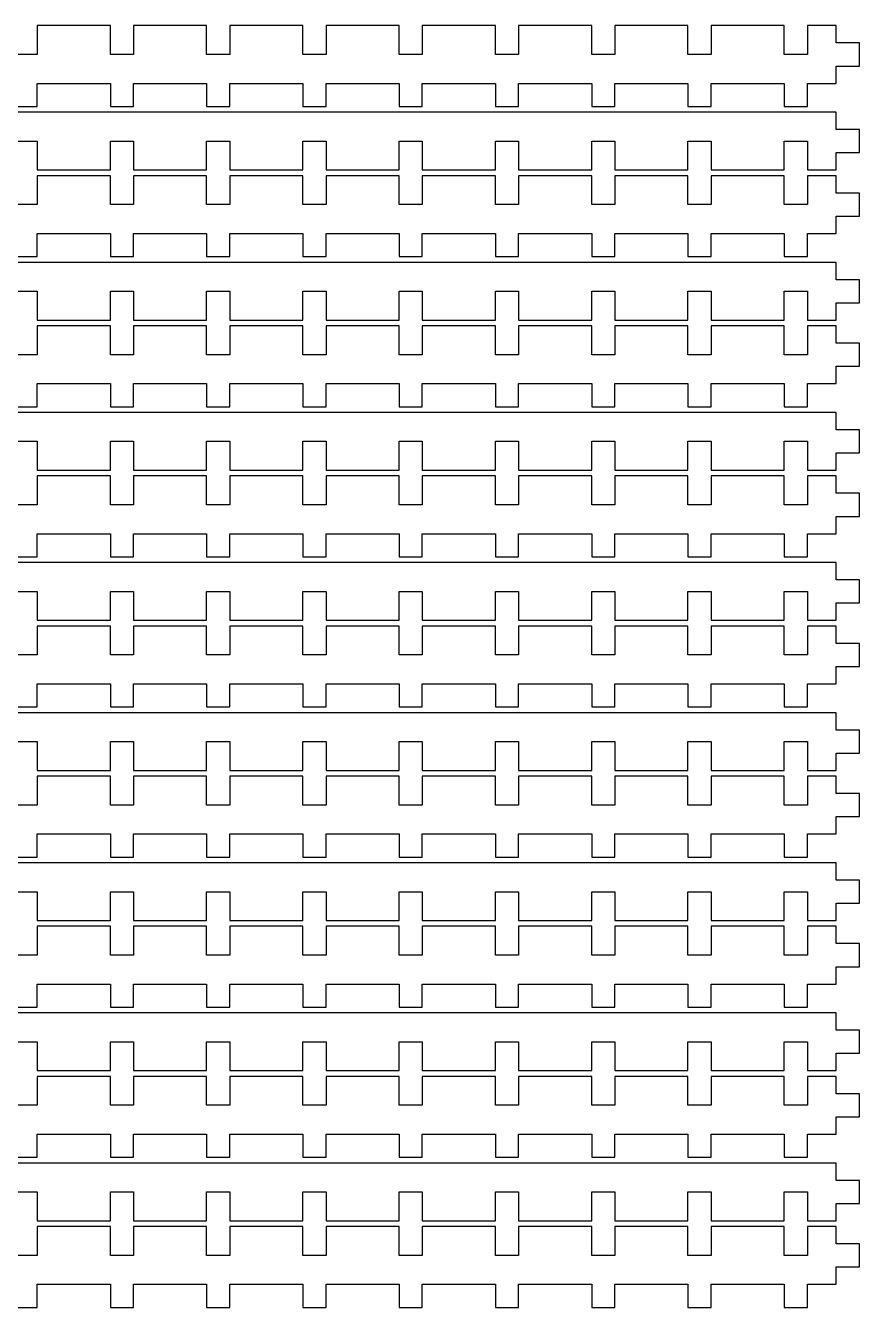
# Model space of a CAD drawing. Header units: metres. Extents: x -290 to 289, y -442 to 574.
# Drawn here: x -145.3 to -1, y -442 to -220 of the extents above; entities that cross this region are included whole.
import ezdxf

# ---------------------------------------------------------------- set-up
doc = ezdxf.new("R2010")
doc.units = ezdxf.units.M

msp = doc.modelspace()

# ---------------------------------------------------------------- linework, layer by layer
for p, q in [((-130.667, -220), (-143.333, -220)), ((-143.333, -220), (-143.333, -225)), ((-130.667, -225), (-130.667, -220)), ((-114, -220), (-126.667, -220)), ((-126.667, -220), (-126.667, -225)), ((-114, -225), (-114, -220)), ((-97.3333, -220), (-110, -220)), ((-110, -220), (-110, -225)), ((-97.3333, -225), (-97.3333, -220)), ((-80.6667, -220), (-93.3333, -220)), ((-93.3333, -220), (-93.3333, -225)), ((-80.6667, -225), (-80.6667, -220)), ((-64, -220), (-76.6667, -220)), ((-76.6667, -220), (-76.6667, -225)), ((-64, -225), (-64, -220)), ((-47.3333, -220), (-60, -220)), ((-60, -220), (-60, -225)), ((-47.3333, -225), (-47.3333, -220)), ((-30.6667, -220), (-43.3333, -220)), ((-43.3333, -220), (-43.3333, -225)), ((-30.6667, -225), (-30.6667, -220)), ((-14, -220), (-26.6667, -220)), ((-26.6667, -220), (-26.6667, -225)), ((-14, -225), (-14, -220)), ((-5, -220), (-10, -220)), ((-10, -220), (-10, -225)), ((-5, -223), (-5, -220)), ((-1, -223), (-5, -223)), ((-1, -227), (-1, -223)), ((-143.333, -225), (-147.333, -225)), ((-126.667, -225), (-130.667, -225)), ((-110, -225), (-114, -225)), ((-93.3333, -225), (-97.3333, -225)), ((-76.6667, -225), (-80.6667, -225)), ((-60, -225), (-64, -225)), ((-43.3333, -225), (-47.3333, -225)), ((-26.6667, -225), (-30.6667, -225)), ((-10, -225), (-14, -225)), ((-5, -230), (-5, -227)), ((-5, -227), (-1, -227)), ((-143.333, -234), (-143.333, -230)), ((-143.333, -230), (-130.667, -230)), ((-130.667, -230), (-130.667, -234)), ((-126.667, -234), (-126.667, -230)), ((-126.667, -230), (-114, -230)), ((-114, -230), (-114, -234)), ((-110, -234), (-110, -230)), ((-110, -230), (-97.3333, -230)), ((-97.3333, -230), (-97.3333, -234)), ((-93.3333, -234), (-93.3333, -230)), ((-93.3333, -230), (-80.6667, -230)), ((-80.6667, -230), (-80.6667, -234)), ((-76.6667, -234), (-76.6667, -230)), ((-76.6667, -230), (-64, -230)), ((-64, -230), (-64, -234)), ((-60, -234), (-60, -230)), ((-60, -230), (-47.3333, -230)), ((-47.3333, -230), (-47.3333, -234)), ((-43.3333, -234), (-43.3333, -230)), ((-43.3333, -230), (-30.6667, -230)), ((-30.6667, -230), (-30.6667, -234)), ((-26.6667, -234), (-26.6667, -230)), ((-26.6667, -230), (-14, -230)), ((-14, -230), (-14, -234)), ((-10, -234), (-10, -230)), ((-10, -230), (-5, -230)), ((-5, -235), (-285.667, -235)), ((-147.333, -234), (-143.333, -234)), ((-130.667, -234), (-126.667, -234)), ((-114, -234), (-110, -234)), ((-97.3333, -234), (-93.3333, -234)), ((-80.6667, -234), (-76.6667, -234)), ((-64, -234), (-60, -234)), ((-47.3333, -234), (-43.3333, -234)), ((-30.6667, -234), (-26.6667, -234)), ((-14, -234), (-10, -234)), ((-5, -238), (-5, -235)), ((-1, -238), (-5, -238)), ((-1, -242), (-1, -238)), ((-147.333, -240), (-143.333, -240)), ((-143.333, -240), (-143.333, -245)), ((-130.667, -245), (-130.667, -240)), ((-130.667, -240), (-126.667, -240)), ((-126.667, -240), (-126.667, -245)), ((-114, -245), (-114, -240)), ((-114, -240), (-110, -240)), ((-110, -240), (-110, -245)), ((-97.3333, -245), (-97.3333, -240)), ((-97.3333, -240), (-93.3333, -240)), ((-93.3333, -240), (-93.3333, -245)), ((-80.6667, -245), (-80.6667, -240)), ((-80.6667, -240), (-76.6667, -240)), ((-76.6667, -240), (-76.6667, -245)), ((-64, -245), (-64, -240)), ((-64, -240), (-60, -240)), ((-60, -240), (-60, -245)), ((-47.3333, -245), (-47.3333, -240)), ((-47.3333, -240), (-43.3333, -240)), ((-43.3333, -240), (-43.3333, -245)), ((-30.6667, -245), (-30.6667, -240)), ((-30.6667, -240), (-26.6667, -240)), ((-26.6667, -240), (-26.6667, -245)), ((-14, -245), (-14, -240)), ((-14, -240), (-10, -240)), ((-10, -240), (-10, -245)), ((-5, -245), (-5, -242)), ((-5, -242), (-1, -242)), ((-143.333, -245), (-130.667, -245)), ((-130.667, -246), (-143.333, -246)), ((-143.333, -246), (-143.333, -251)), ((-130.667, -251), (-130.667, -246)), ((-126.667, -245), (-114, -245)), ((-114, -246), (-126.667, -246)), ((-126.667, -246), (-126.667, -251)), ((-114, -251), (-114, -246)), ((-110, -245), (-97.3333, -245)), ((-97.3333, -246), (-110, -246)), ((-110, -246), (-110, -251)), ((-97.3333, -251), (-97.3333, -246)), ((-93.3333, -245), (-80.6667, -245)), ((-80.6667, -246), (-93.3333, -246)), ((-93.3333, -246), (-93.3333, -251)), ((-80.6667, -251), (-80.6667, -246)), ((-76.6667, -245), (-64, -245)), ((-64, -246), (-76.6667, -246)), ((-76.6667, -246), (-76.6667, -251)), ((-64, -251), (-64, -246)), ((-60, -245), (-47.3333, -245)), ((-47.3333, -246), (-60, -246)), ((-60, -246), (-60, -251)), ((-47.3333, -251), (-47.3333, -246)), ((-43.3333, -245), (-30.6667, -245)), ((-30.6667, -246), (-43.3333, -246)), ((-43.3333, -246), (-43.3333, -251)), ((-30.6667, -251), (-30.6667, -246)), ((-26.6667, -245), (-14, -245)), ((-14, -246), (-26.6667, -246)), ((-26.6667, -246), (-26.6667, -251)), ((-14, -251), (-14, -246)), ((-10, -245), (-5, -245)), ((-5, -246), (-10, -246)), ((-10, -246), (-10, -251)), ((-5, -249), (-5, -246)), ((-1, -249), (-5, -249)), ((-1, -253), (-1, -249)), ((-143.333, -251), (-147.333, -251)), ((-126.667, -251), (-130.667, -251)), ((-110, -251), (-114, -251)), ((-93.3333, -251), (-97.3333, -251)), ((-76.6667, -251), (-80.6667, -251)), ((-60, -251), (-64, -251)), ((-43.3333, -251), (-47.3333, -251)), ((-26.6667, -251), (-30.6667, -251)), ((-10, -251), (-14, -251)), ((-5, -256), (-5, -253)), ((-5, -253), (-1, -253)), ((-143.333, -260), (-143.333, -256)), ((-143.333, -256), (-130.667, -256)), ((-130.667, -256), (-130.667, -260)), ((-126.667, -260), (-126.667, -256)), ((-126.667, -256), (-114, -256)), ((-114, -256), (-114, -260)), ((-110, -260), (-110, -256)), ((-110, -256), (-97.3333, -256)), ((-97.3333, -256), (-97.3333, -260)), ((-93.3333, -260), (-93.3333, -256)), ((-93.3333, -256), (-80.6667, -256)), ((-80.6667, -256), (-80.6667, -260)), ((-76.6667, -260), (-76.6667, -256)), ((-76.6667, -256), (-64, -256)), ((-64, -256), (-64, -260)), ((-60, -260), (-60, -256)), ((-60, -256), (-47.3333, -256)), ((-47.3333, -256), (-47.3333, -260)), ((-43.3333, -260), (-43.3333, -256)), ((-43.3333, -256), (-30.6667, -256)), ((-30.6667, -256), (-30.6667, -260)), ((-26.6667, -260), (-26.6667, -256)), ((-26.6667, -256), (-14, -256)), ((-14, -256), (-14, -260)), ((-10, -260), (-10, -256)), ((-10, -256), (-5, -256)), ((-5, -261), (-285.667, -261)), ((-147.333, -260), (-143.333, -260)), ((-130.667, -260), (-126.667, -260)), ((-114, -260), (-110, -260)), ((-97.3333, -260), (-93.3333, -260)), ((-80.6667, -260), (-76.6667, -260)), ((-64, -260), (-60, -260)), ((-47.3333, -260), (-43.3333, -260)), ((-30.6667, -260), (-26.6667, -260)), ((-14, -260), (-10, -260)), ((-5, -264), (-5, -261)), ((-1, -264), (-5, -264)), ((-1, -268), (-1, -264)), ((-147.333, -266), (-143.333, -266)), ((-143.333, -266), (-143.333, -271)), ((-130.667, -271), (-130.667, -266)), ((-130.667, -266), (-126.667, -266)), ((-126.667, -266), (-126.667, -271)), ((-114, -271), (-114, -266)), ((-114, -266), (-110, -266)), ((-110, -266), (-110, -271)), ((-97.3333, -271), (-97.3333, -266)), ((-97.3333, -266), (-93.3333, -266)), ((-93.3333, -266), (-93.3333, -271)), ((-80.6667, -271), (-80.6667, -266)), ((-80.6667, -266), (-76.6667, -266)), ((-76.6667, -266), (-76.6667, -271)), ((-64, -271), (-64, -266)), ((-64, -266), (-60, -266)), ((-60, -266), (-60, -271)), ((-47.3333, -271), (-47.3333, -266)), ((-47.3333, -266), (-43.3333, -266)), ((-43.3333, -266), (-43.3333, -271)), ((-30.6667, -271), (-30.6667, -266)), ((-30.6667, -266), (-26.6667, -266)), ((-26.6667, -266), (-26.6667, -271)), ((-14, -271), (-14, -266)), ((-14, -266), (-10, -266)), ((-10, -266), (-10, -271)), ((-5, -271), (-5, -268)), ((-5, -268), (-1, -268)), ((-143.333, -271), (-130.667, -271)), ((-130.667, -272), (-143.333, -272)), ((-143.333, -272), (-143.333, -277)), ((-130.667, -277), (-130.667, -272)), ((-126.667, -271), (-114, -271)), ((-114, -272), (-126.667, -272)), ((-126.667, -272), (-126.667, -277)), ((-114, -277), (-114, -272)), ((-110, -271), (-97.3333, -271)), ((-97.3333, -272), (-110, -272)), ((-110, -272), (-110, -277)), ((-97.3333, -277), (-97.3333, -272)), ((-93.3333, -271), (-80.6667, -271)), ((-80.6667, -272), (-93.3333, -272)), ((-93.3333, -272), (-93.3333, -277)), ((-80.6667, -277), (-80.6667, -272)), ((-76.6667, -271), (-64, -271)), ((-64, -272), (-76.6667, -272)), ((-76.6667, -272), (-76.6667, -277)), ((-64, -277), (-64, -272)), ((-60, -271), (-47.3333, -271)), ((-47.3333, -272), (-60, -272)), ((-60, -272), (-60, -277)), ((-47.3333, -277), (-47.3333, -272)), ((-43.3333, -271), (-30.6667, -271)), ((-30.6667, -272), (-43.3333, -272)), ((-43.3333, -272), (-43.3333, -277)), ((-30.6667, -277), (-30.6667, -272)), ((-26.6667, -271), (-14, -271)), ((-14, -272), (-26.6667, -272)), ((-26.6667, -272), (-26.6667, -277)), ((-14, -277), (-14, -272)), ((-10, -271), (-5, -271)), ((-5, -272), (-10, -272)), ((-10, -272), (-10, -277)), ((-5, -275), (-5, -272)), ((-1, -275), (-5, -275)), ((-1, -279), (-1, -275)), ((-143.333, -277), (-147.333, -277)), ((-126.667, -277), (-130.667, -277)), ((-110, -277), (-114, -277)), ((-93.3333, -277), (-97.3333, -277)), ((-76.6667, -277), (-80.6667, -277)), ((-60, -277), (-64, -277)), ((-43.3333, -277), (-47.3333, -277)), ((-26.6667, -277), (-30.6667, -277)), ((-10, -277), (-14, -277)), ((-5, -282), (-5, -279)), ((-5, -279), (-1, -279)), ((-143.333, -286), (-143.333, -282)), ((-143.333, -282), (-130.667, -282)), ((-130.667, -282), (-130.667, -286)), ((-126.667, -286), (-126.667, -282)), ((-126.667, -282), (-114, -282)), ((-114, -282), (-114, -286)), ((-110, -286), (-110, -282)), ((-110, -282), (-97.3333, -282)), ((-97.3333, -282), (-97.3333, -286)), ((-93.3333, -286), (-93.3333, -282)), ((-93.3333, -282), (-80.6667, -282)), ((-80.6667, -282), (-80.6667, -286)), ((-76.6667, -286), (-76.6667, -282)), ((-76.6667, -282), (-64, -282)), ((-64, -282), (-64, -286)), ((-60, -286), (-60, -282)), ((-60, -282), (-47.3333, -282)), ((-47.3333, -282), (-47.3333, -286)), ((-43.3333, -286), (-43.3333, -282)), ((-43.3333, -282), (-30.6667, -282)), ((-30.6667, -282), (-30.6667, -286)), ((-26.6667, -286), (-26.6667, -282)), ((-26.6667, -282), (-14, -282)), ((-14, -282), (-14, -286)), ((-10, -286), (-10, -282)), ((-10, -282), (-5, -282)), ((-147.333, -286), (-143.333, -286)), ((-130.667, -286), (-126.667, -286)), ((-114, -286), (-110, -286)), ((-97.3333, -286), (-93.3333, -286)), ((-80.6667, -286), (-76.6667, -286)), ((-64, -286), (-60, -286)), ((-47.3333, -286), (-43.3333, -286)), ((-30.6667, -286), (-26.6667, -286)), ((-14, -286), (-10, -286)), ((-5, -287), (-285.667, -287)), ((-5, -290), (-5, -287)), ((-1, -290), (-5, -290)), ((-1, -294), (-1, -290)), ((-147.333, -292), (-143.333, -292)), ((-143.333, -292), (-143.333, -297)), ((-130.667, -297), (-130.667, -292)), ((-130.667, -292), (-126.667, -292)), ((-126.667, -292), (-126.667, -297)), ((-114, -297), (-114, -292)), ((-114, -292), (-110, -292)), ((-110, -292), (-110, -297)), ((-97.3333, -297), (-97.3333, -292)), ((-97.3333, -292), (-93.3333, -292)), ((-93.3333, -292), (-93.3333, -297)), ((-80.6667, -297), (-80.6667, -292)), ((-80.6667, -292), (-76.6667, -292)), ((-76.6667, -292), (-76.6667, -297)), ((-64, -297), (-64, -292)), ((-64, -292), (-60, -292)), ((-60, -292), (-60, -297)), ((-47.3333, -297), (-47.3333, -292)), ((-47.3333, -292), (-43.3333, -292)), ((-43.3333, -292), (-43.3333, -297)), ((-30.6667, -297), (-30.6667, -292)), ((-30.6667, -292), (-26.6667, -292)), ((-26.6667, -292), (-26.6667, -297)), ((-14, -297), (-14, -292)), ((-14, -292), (-10, -292)), ((-10, -292), (-10, -297)), ((-5, -297), (-5, -294)), ((-5, -294), (-1, -294)), ((-143.333, -297), (-130.667, -297)), ((-126.667, -297), (-114, -297)), ((-110, -297), (-97.3333, -297)), ((-93.3333, -297), (-80.6667, -297)), ((-76.6667, -297), (-64, -297)), ((-60, -297), (-47.3333, -297)), ((-43.3333, -297), (-30.6667, -297)), ((-26.6667, -297), (-14, -297)), ((-10, -297), (-5, -297)), ((-130.667, -298), (-143.333, -298)), ((-143.333, -298), (-143.333, -303)), ((-130.667, -303), (-130.667, -298)), ((-114, -298), (-126.667, -298)), ((-126.667, -298), (-126.667, -303)), ((-114, -303), (-114, -298)), ((-97.3333, -298), (-110, -298)), ((-110, -298), (-110, -303)), ((-97.3333, -303), (-97.3333, -298)), ((-80.6667, -298), (-93.3333, -298)), ((-93.3333, -298), (-93.3333, -303)), ((-80.6667, -303), (-80.6667, -298)), ((-64, -298), (-76.6667, -298)), ((-76.6667, -298), (-76.6667, -303)), ((-64, -303), (-64, -298)), ((-47.3333, -298), (-60, -298)), ((-60, -298), (-60, -303)), ((-47.3333, -303), (-47.3333, -298)), ((-30.6667, -298), (-43.3333, -298)), ((-43.3333, -298), (-43.3333, -303)), ((-30.6667, -303), (-30.6667, -298)), ((-14, -298), (-26.6667, -298)), ((-26.6667, -298), (-26.6667, -303)), ((-14, -303), (-14, -298)), ((-5, -298), (-10, -298)), ((-10, -298), (-10, -303)), ((-5, -301), (-5, -298)), ((-1, -301), (-5, -301)), ((-1, -305), (-1, -301)), ((-143.333, -303), (-147.333, -303)), ((-126.667, -303), (-130.667, -303)), ((-110, -303), (-114, -303)), ((-93.3333, -303), (-97.3333, -303)), ((-76.6667, -303), (-80.6667, -303)), ((-60, -303), (-64, -303)), ((-43.3333, -303), (-47.3333, -303)), ((-26.6667, -303), (-30.6667, -303)), ((-10, -303), (-14, -303)), ((-5, -308), (-5, -305)), ((-5, -305), (-1, -305)), ((-143.333, -312), (-143.333, -308)), ((-143.333, -308), (-130.667, -308)), ((-130.667, -308), (-130.667, -312)), ((-126.667, -312), (-126.667, -308)), ((-126.667, -308), (-114, -308)), ((-114, -308), (-114, -312)), ((-110, -312), (-110, -308)), ((-110, -308), (-97.3333, -308)), ((-97.3333, -308), (-97.3333, -312)), ((-93.3333, -312), (-93.3333, -308)), ((-93.3333, -308), (-80.6667, -308)), ((-80.6667, -308), (-80.6667, -312)), ((-76.6667, -312), (-76.6667, -308)), ((-76.6667, -308), (-64, -308)), ((-64, -308), (-64, -312)), ((-60, -312), (-60, -308)), ((-60, -308), (-47.3333, -308)), ((-47.3333, -308), (-47.3333, -312)), ((-43.3333, -312), (-43.3333, -308)), ((-43.3333, -308), (-30.6667, -308)), ((-30.6667, -308), (-30.6667, -312)), ((-26.6667, -312), (-26.6667, -308)), ((-26.6667, -308), (-14, -308)), ((-14, -308), (-14, -312)), ((-10, -312), (-10, -308)), ((-10, -308), (-5, -308)), ((-5, -313), (-285.667, -313)), ((-147.333, -312), (-143.333, -312)), ((-130.667, -312), (-126.667, -312)), ((-114, -312), (-110, -312)), ((-97.3333, -312), (-93.3333, -312)), ((-80.6667, -312), (-76.6667, -312)), ((-64, -312), (-60, -312)), ((-47.3333, -312), (-43.3333, -312)), ((-30.6667, -312), (-26.6667, -312)), ((-14, -312), (-10, -312)), ((-5, -316), (-5, -313)), ((-1, -316), (-5, -316)), ((-1, -320), (-1, -316)), ((-147.333, -318), (-143.333, -318)), ((-143.333, -318), (-143.333, -323)), ((-130.667, -323), (-130.667, -318)), ((-130.667, -318), (-126.667, -318)), ((-126.667, -318), (-126.667, -323)), ((-114, -323), (-114, -318)), ((-114, -318), (-110, -318)), ((-110, -318), (-110, -323)), ((-97.3333, -323), (-97.3333, -318)), ((-97.3333, -318), (-93.3333, -318)), ((-93.3333, -318), (-93.3333, -323)), ((-80.6667, -323), (-80.6667, -318)), ((-80.6667, -318), (-76.6667, -318)), ((-76.6667, -318), (-76.6667, -323)), ((-64, -323), (-64, -318)), ((-64, -318), (-60, -318)), ((-60, -318), (-60, -323)), ((-47.3333, -323), (-47.3333, -318)), ((-47.3333, -318), (-43.3333, -318)), ((-43.3333, -318), (-43.3333, -323)), ((-30.6667, -323), (-30.6667, -318)), ((-30.6667, -318), (-26.6667, -318)), ((-26.6667, -318), (-26.6667, -323)), ((-14, -323), (-14, -318)), ((-14, -318), (-10, -318)), ((-10, -318), (-10, -323)), ((-5, -323), (-5, -320)), ((-5, -320), (-1, -320)), ((-143.333, -323), (-130.667, -323)), ((-130.667, -324), (-143.333, -324)), ((-143.333, -324), (-143.333, -329)), ((-130.667, -329), (-130.667, -324)), ((-126.667, -323), (-114, -323)), ((-114, -324), (-126.667, -324)), ((-126.667, -324), (-126.667, -329)), ((-114, -329), (-114, -324)), ((-110, -323), (-97.3333, -323)), ((-97.3333, -324), (-110, -324)), ((-110, -324), (-110, -329)), ((-97.3333, -329), (-97.3333, -324)), ((-93.3333, -323), (-80.6667, -323)), ((-80.6667, -324), (-93.3333, -324)), ((-93.3333, -324), (-93.3333, -329)), ((-80.6667, -329), (-80.6667, -324)), ((-76.6667, -323), (-64, -323)), ((-64, -324), (-76.6667, -324)), ((-76.6667, -324), (-76.6667, -329)), ((-64, -329), (-64, -324)), ((-60, -323), (-47.3333, -323)), ((-47.3333, -324), (-60, -324)), ((-60, -324), (-60, -329)), ((-47.3333, -329), (-47.3333, -324)), ((-43.3333, -323), (-30.6667, -323)), ((-30.6667, -324), (-43.3333, -324)), ((-43.3333, -324), (-43.3333, -329)), ((-30.6667, -329), (-30.6667, -324)), ((-26.6667, -323), (-14, -323)), ((-14, -324), (-26.6667, -324)), ((-26.6667, -324), (-26.6667, -329)), ((-14, -329), (-14, -324)), ((-10, -323), (-5, -323)), ((-5, -324), (-10, -324)), ((-10, -324), (-10, -329)), ((-5, -327), (-5, -324)), ((-1, -327), (-5, -327)), ((-1, -331), (-1, -327)), ((-143.333, -329), (-147.333, -329)), ((-126.667, -329), (-130.667, -329)), ((-110, -329), (-114, -329)), ((-93.3333, -329), (-97.3333, -329)), ((-76.6667, -329), (-80.6667, -329)), ((-60, -329), (-64, -329)), ((-43.3333, -329), (-47.3333, -329)), ((-26.6667, -329), (-30.6667, -329)), ((-10, -329), (-14, -329)), ((-5, -334), (-5, -331)), ((-5, -331), (-1, -331)), ((-143.333, -338), (-143.333, -334)), ((-143.333, -334), (-130.667, -334)), ((-130.667, -334), (-130.667, -338)), ((-126.667, -338), (-126.667, -334)), ((-126.667, -334), (-114, -334)), ((-114, -334), (-114, -338)), ((-110, -338), (-110, -334)), ((-110, -334), (-97.3333, -334)), ((-97.3333, -334), (-97.3333, -338)), ((-93.3333, -338), (-93.3333, -334)), ((-93.3333, -334), (-80.6667, -334)), ((-80.6667, -334), (-80.6667, -338)), ((-76.6667, -338), (-76.6667, -334)), ((-76.6667, -334), (-64, -334)), ((-64, -334), (-64, -338)), ((-60, -338), (-60, -334)), ((-60, -334), (-47.3333, -334)), ((-47.3333, -334), (-47.3333, -338)), ((-43.3333, -338), (-43.3333, -334)), ((-43.3333, -334), (-30.6667, -334)), ((-30.6667, -334), (-30.6667, -338)), ((-26.6667, -338), (-26.6667, -334)), ((-26.6667, -334), (-14, -334)), ((-14, -334), (-14, -338)), ((-10, -338), (-10, -334)), ((-10, -334), (-5, -334)), ((-5, -339), (-285.667, -339)), ((-147.333, -338), (-143.333, -338)), ((-130.667, -338), (-126.667, -338)), ((-114, -338), (-110, -338)), ((-97.3333, -338), (-93.3333, -338)), ((-80.6667, -338), (-76.6667, -338)), ((-64, -338), (-60, -338)), ((-47.3333, -338), (-43.3333, -338)), ((-30.6667, -338), (-26.6667, -338)), ((-14, -338), (-10, -338)), ((-5, -342), (-5, -339)), ((-147.333, -344), (-143.333, -344)), ((-143.333, -344), (-143.333, -349)), ((-130.667, -349), (-130.667, -344)), ((-130.667, -344), (-126.667, -344)), ((-126.667, -344), (-126.667, -349)), ((-114, -349), (-114, -344)), ((-114, -344), (-110, -344)), ((-110, -344), (-110, -349)), ((-97.3333, -349), (-97.3333, -344)), ((-97.3333, -344), (-93.3333, -344)), ((-93.3333, -344), (-93.3333, -349)), ((-80.6667, -349), (-80.6667, -344)), ((-80.6667, -344), (-76.6667, -344)), ((-76.6667, -344), (-76.6667, -349)), ((-64, -349), (-64, -344)), ((-64, -344), (-60, -344)), ((-60, -344), (-60, -349)), ((-47.3333, -349), (-47.3333, -344)), ((-47.3333, -344), (-43.3333, -344)), ((-43.3333, -344), (-43.3333, -349)), ((-30.6667, -349), (-30.6667, -344)), ((-30.6667, -344), (-26.6667, -344)), ((-26.6667, -344), (-26.6667, -349)), ((-14, -349), (-14, -344)), ((-14, -344), (-10, -344)), ((-10, -344), (-10, -349)), ((-1, -342), (-5, -342)), ((-1, -346), (-1, -342)), ((-5, -349), (-5, -346)), ((-5, -346), (-1, -346)), ((-143.333, -349), (-130.667, -349)), ((-130.667, -350), (-143.333, -350)), ((-143.333, -350), (-143.333, -355)), ((-130.667, -355), (-130.667, -350)), ((-126.667, -349), (-114, -349)), ((-114, -350), (-126.667, -350)), ((-126.667, -350), (-126.667, -355)), ((-114, -355), (-114, -350)), ((-110, -349), (-97.3333, -349)), ((-97.3333, -350), (-110, -350)), ((-110, -350), (-110, -355)), ((-97.3333, -355), (-97.3333, -350)), ((-93.3333, -349), (-80.6667, -349)), ((-80.6667, -350), (-93.3333, -350)), ((-93.3333, -350), (-93.3333, -355)), ((-80.6667, -355), (-80.6667, -350)), ((-76.6667, -349), (-64, -349)), ((-64, -350), (-76.6667, -350)), ((-76.6667, -350), (-76.6667, -355)), ((-64, -355), (-64, -350)), ((-60, -349), (-47.3333, -349)), ((-47.3333, -350), (-60, -350)), ((-60, -350), (-60, -355)), ((-47.3333, -355), (-47.3333, -350)), ((-43.3333, -349), (-30.6667, -349)), ((-30.6667, -350), (-43.3333, -350)), ((-43.3333, -350), (-43.3333, -355)), ((-30.6667, -355), (-30.6667, -350)), ((-26.6667, -349), (-14, -349)), ((-14, -350), (-26.6667, -350)), ((-26.6667, -350), (-26.6667, -355)), ((-14, -355), (-14, -350)), ((-10, -349), (-5, -349)), ((-5, -350), (-10, -350)), ((-10, -350), (-10, -355)), ((-5, -353), (-5, -350)), ((-143.333, -355), (-147.333, -355)), ((-126.667, -355), (-130.667, -355)), ((-110, -355), (-114, -355)), ((-93.3333, -355), (-97.3333, -355)), ((-76.6667, -355), (-80.6667, -355)), ((-60, -355), (-64, -355)), ((-43.3333, -355), (-47.3333, -355)), ((-26.6667, -355), (-30.6667, -355)), ((-10, -355), (-14, -355)), ((-1, -353), (-5, -353)), ((-1, -357), (-1, -353)), ((-5, -360), (-5, -357)), ((-5, -357), (-1, -357)), ((-143.333, -364), (-143.333, -360)), ((-143.333, -360), (-130.667, -360)), ((-130.667, -360), (-130.667, -364)), ((-126.667, -364), (-126.667, -360)), ((-126.667, -360), (-114, -360)), ((-114, -360), (-114, -364)), ((-110, -364), (-110, -360)), ((-110, -360), (-97.3333, -360)), ((-97.3333, -360), (-97.3333, -364)), ((-93.3333, -364), (-93.3333, -360)), ((-93.3333, -360), (-80.6667, -360)), ((-80.6667, -360), (-80.6667, -364)), ((-76.6667, -364), (-76.6667, -360)), ((-76.6667, -360), (-64, -360)), ((-64, -360), (-64, -364)), ((-60, -364), (-60, -360)), ((-60, -360), (-47.3333, -360)), ((-47.3333, -360), (-47.3333, -364)), ((-43.3333, -364), (-43.3333, -360)), ((-43.3333, -360), (-30.6667, -360)), ((-30.6667, -360), (-30.6667, -364)), ((-26.6667, -364), (-26.6667, -360)), ((-26.6667, -360), (-14, -360)), ((-14, -360), (-14, -364)), ((-10, -364), (-10, -360)), ((-10, -360), (-5, -360)), ((-147.333, -364), (-143.333, -364)), ((-130.667, -364), (-126.667, -364)), ((-114, -364), (-110, -364)), ((-97.3333, -364), (-93.3333, -364)), ((-80.6667, -364), (-76.6667, -364)), ((-64, -364), (-60, -364)), ((-47.3333, -364), (-43.3333, -364)), ((-30.6667, -364), (-26.6667, -364)), ((-14, -364), (-10, -364)), ((-5, -365), (-285.667, -365)), ((-5, -368), (-5, -365)), ((-1, -368), (-5, -368)), ((-1, -372), (-1, -368)), ((-147.333, -370), (-143.333, -370)), ((-143.333, -370), (-143.333, -375)), ((-130.667, -375), (-130.667, -370)), ((-130.667, -370), (-126.667, -370)), ((-126.667, -370), (-126.667, -375)), ((-114, -375), (-114, -370)), ((-114, -370), (-110, -370)), ((-110, -370), (-110, -375)), ((-97.3333, -375), (-97.3333, -370)), ((-97.3333, -370), (-93.3333, -370)), ((-93.3333, -370), (-93.3333, -375)), ((-80.6667, -375), (-80.6667, -370)), ((-80.6667, -370), (-76.6667, -370)), ((-76.6667, -370), (-76.6667, -375)), ((-64, -375), (-64, -370)), ((-64, -370), (-60, -370)), ((-60, -370), (-60, -375)), ((-47.3333, -375), (-47.3333, -370)), ((-47.3333, -370), (-43.3333, -370)), ((-43.3333, -370), (-43.3333, -375)), ((-30.6667, -375), (-30.6667, -370)), ((-30.6667, -370), (-26.6667, -370)), ((-26.6667, -370), (-26.6667, -375)), ((-14, -375), (-14, -370)), ((-14, -370), (-10, -370)), ((-10, -370), (-10, -375)), ((-5, -375), (-5, -372)), ((-5, -372), (-1, -372)), ((-143.333, -375), (-130.667, -375)), ((-126.667, -375), (-114, -375)), ((-110, -375), (-97.3333, -375)), ((-93.3333, -375), (-80.6667, -375)), ((-76.6667, -375), (-64, -375)), ((-60, -375), (-47.3333, -375)), ((-43.3333, -375), (-30.6667, -375)), ((-26.6667, -375), (-14, -375)), ((-10, -375), (-5, -375)), ((-130.667, -376), (-143.333, -376)), ((-143.333, -376), (-143.333, -381)), ((-130.667, -381), (-130.667, -376)), ((-114, -376), (-126.667, -376)), ((-126.667, -376), (-126.667, -381)), ((-114, -381), (-114, -376)), ((-97.3333, -376), (-110, -376)), ((-110, -376), (-110, -381)), ((-97.3333, -381), (-97.3333, -376)), ((-80.6667, -376), (-93.3333, -376)), ((-93.3333, -376), (-93.3333, -381)), ((-80.6667, -381), (-80.6667, -376)), ((-64, -376), (-76.6667, -376)), ((-76.6667, -376), (-76.6667, -381)), ((-64, -381), (-64, -376)), ((-47.3333, -376), (-60, -376)), ((-60, -376), (-60, -381)), ((-47.3333, -381), (-47.3333, -376)), ((-30.6667, -376), (-43.3333, -376)), ((-43.3333, -376), (-43.3333, -381)), ((-30.6667, -381), (-30.6667, -376)), ((-14, -376), (-26.6667, -376)), ((-26.6667, -376), (-26.6667, -381)), ((-14, -381), (-14, -376)), ((-5, -376), (-10, -376)), ((-10, -376), (-10, -381)), ((-5, -379), (-5, -376)), ((-1, -379), (-5, -379)), ((-1, -383), (-1, -379)), ((-143.333, -381), (-147.333, -381)), ((-126.667, -381), (-130.667, -381)), ((-110, -381), (-114, -381)), ((-93.3333, -381), (-97.3333, -381)), ((-76.6667, -381), (-80.6667, -381)), ((-60, -381), (-64, -381)), ((-43.3333, -381), (-47.3333, -381)), ((-26.6667, -381), (-30.6667, -381)), ((-10, -381), (-14, -381)), ((-5, -386), (-5, -383)), ((-5, -383), (-1, -383)), ((-143.333, -390), (-143.333, -386)), ((-143.333, -386), (-130.667, -386)), ((-130.667, -386), (-130.667, -390)), ((-126.667, -390), (-126.667, -386)), ((-126.667, -386), (-114, -386)), ((-114, -386), (-114, -390)), ((-110, -390), (-110, -386)), ((-110, -386), (-97.3333, -386)), ((-97.3333, -386), (-97.3333, -390)), ((-93.3333, -390), (-93.3333, -386)), ((-93.3333, -386), (-80.6667, -386)), ((-80.6667, -386), (-80.6667, -390)), ((-76.6667, -390), (-76.6667, -386)), ((-76.6667, -386), (-64, -386)), ((-64, -386), (-64, -390)), ((-60, -390), (-60, -386)), ((-60, -386), (-47.3333, -386)), ((-47.3333, -386), (-47.3333, -390)), ((-43.3333, -390), (-43.3333, -386)), ((-43.3333, -386), (-30.6667, -386)), ((-30.6667, -386), (-30.6667, -390)), ((-26.6667, -390), (-26.6667, -386)), ((-26.6667, -386), (-14, -386)), ((-14, -386), (-14, -390)), ((-10, -390), (-10, -386)), ((-10, -386), (-5, -386)), ((-147.333, -390), (-143.333, -390)), ((-130.667, -390), (-126.667, -390)), ((-114, -390), (-110, -390)), ((-97.3333, -390), (-93.3333, -390)), ((-80.6667, -390), (-76.6667, -390)), ((-64, -390), (-60, -390)), ((-47.3333, -390), (-43.3333, -390)), ((-30.6667, -390), (-26.6667, -390)), ((-14, -390), (-10, -390)), ((-5, -391), (-285.667, -391)), ((-5, -394), (-5, -391)), ((-1, -394), (-5, -394)), ((-1, -398), (-1, -394)), ((-147.333, -396), (-143.333, -396)), ((-143.333, -396), (-143.333, -401)), ((-130.667, -401), (-130.667, -396)), ((-130.667, -396), (-126.667, -396)), ((-126.667, -396), (-126.667, -401)), ((-114, -401), (-114, -396)), ((-114, -396), (-110, -396)), ((-110, -396), (-110, -401)), ((-97.3333, -401), (-97.3333, -396)), ((-97.3333, -396), (-93.3333, -396)), ((-93.3333, -396), (-93.3333, -401)), ((-80.6667, -401), (-80.6667, -396)), ((-80.6667, -396), (-76.6667, -396)), ((-76.6667, -396), (-76.6667, -401)), ((-64, -401), (-64, -396)), ((-64, -396), (-60, -396)), ((-60, -396), (-60, -401)), ((-47.3333, -401), (-47.3333, -396)), ((-47.3333, -396), (-43.3333, -396)), ((-43.3333, -396), (-43.3333, -401)), ((-30.6667, -401), (-30.6667, -396)), ((-30.6667, -396), (-26.6667, -396)), ((-26.6667, -396), (-26.6667, -401)), ((-14, -401), (-14, -396)), ((-14, -396), (-10, -396)), ((-10, -396), (-10, -401)), ((-5, -401), (-5, -398)), ((-5, -398), (-1, -398)), ((-143.333, -401), (-130.667, -401)), ((-126.667, -401), (-114, -401)), ((-110, -401), (-97.3333, -401)), ((-93.3333, -401), (-80.6667, -401)), ((-76.6667, -401), (-64, -401)), ((-60, -401), (-47.3333, -401)), ((-43.3333, -401), (-30.6667, -401)), ((-26.6667, -401), (-14, -401)), ((-10, -401), (-5, -401)), ((-130.667, -402), (-143.333, -402)), ((-143.333, -402), (-143.333, -407)), ((-130.667, -407), (-130.667, -402)), ((-114, -402), (-126.667, -402)), ((-126.667, -402), (-126.667, -407)), ((-114, -407), (-114, -402)), ((-97.3333, -402), (-110, -402)), ((-110, -402), (-110, -407)), ((-97.3333, -407), (-97.3333, -402)), ((-80.6667, -402), (-93.3333, -402)), ((-93.3333, -402), (-93.3333, -407)), ((-80.6667, -407), (-80.6667, -402)), ((-64, -402), (-76.6667, -402)), ((-76.6667, -402), (-76.6667, -407)), ((-64, -407), (-64, -402)), ((-47.3333, -402), (-60, -402)), ((-60, -402), (-60, -407)), ((-47.3333, -407), (-47.3333, -402)), ((-30.6667, -402), (-43.3333, -402)), ((-43.3333, -402), (-43.3333, -407)), ((-30.6667, -407), (-30.6667, -402)), ((-14, -402), (-26.6667, -402)), ((-26.6667, -402), (-26.6667, -407)), ((-14, -407), (-14, -402)), ((-5, -402), (-10, -402)), ((-10, -402), (-10, -407)), ((-5, -405), (-5, -402)), ((-1, -405), (-5, -405)), ((-1, -409), (-1, -405)), ((-143.333, -407), (-147.333, -407)), ((-126.667, -407), (-130.667, -407)), ((-110, -407), (-114, -407)), ((-93.3333, -407), (-97.3333, -407)), ((-76.6667, -407), (-80.6667, -407)), ((-60, -407), (-64, -407)), ((-43.3333, -407), (-47.3333, -407)), ((-26.6667, -407), (-30.6667, -407)), ((-10, -407), (-14, -407)), ((-5, -412), (-5, -409)), ((-5, -409), (-1, -409)), ((-143.333, -416), (-143.333, -412)), ((-143.333, -412), (-130.667, -412)), ((-130.667, -412), (-130.667, -416)), ((-126.667, -416), (-126.667, -412)), ((-126.667, -412), (-114, -412)), ((-114, -412), (-114, -416)), ((-110, -416), (-110, -412)), ((-110, -412), (-97.3333, -412)), ((-97.3333, -412), (-97.3333, -416)), ((-93.3333, -416), (-93.3333, -412)), ((-93.3333, -412), (-80.6667, -412)), ((-80.6667, -412), (-80.6667, -416)), ((-76.6667, -416), (-76.6667, -412)), ((-76.6667, -412), (-64, -412)), ((-64, -412), (-64, -416)), ((-60, -416), (-60, -412)), ((-60, -412), (-47.3333, -412)), ((-47.3333, -412), (-47.3333, -416)), ((-43.3333, -416), (-43.3333, -412)), ((-43.3333, -412), (-30.6667, -412)), ((-30.6667, -412), (-30.6667, -416)), ((-26.6667, -416), (-26.6667, -412)), ((-26.6667, -412), (-14, -412)), ((-14, -412), (-14, -416)), ((-10, -416), (-10, -412)), ((-10, -412), (-5, -412)), ((-5, -417), (-285.667, -417)), ((-147.333, -416), (-143.333, -416)), ((-130.667, -416), (-126.667, -416)), ((-114, -416), (-110, -416)), ((-97.3333, -416), (-93.3333, -416)), ((-80.6667, -416), (-76.6667, -416)), ((-64, -416), (-60, -416)), ((-47.3333, -416), (-43.3333, -416)), ((-30.6667, -416), (-26.6667, -416)), ((-14, -416), (-10, -416)), ((-5, -420), (-5, -417)), ((-1, -420), (-5, -420)), ((-1, -424), (-1, -420)), ((-147.333, -422), (-143.333, -422)), ((-143.333, -422), (-143.333, -427)), ((-130.667, -427), (-130.667, -422)), ((-130.667, -422), (-126.667, -422)), ((-126.667, -422), (-126.667, -427)), ((-114, -427), (-114, -422)), ((-114, -422), (-110, -422)), ((-110, -422), (-110, -427)), ((-97.3333, -427), (-97.3333, -422)), ((-97.3333, -422), (-93.3333, -422)), ((-93.3333, -422), (-93.3333, -427)), ((-80.6667, -427), (-80.6667, -422)), ((-80.6667, -422), (-76.6667, -422)), ((-76.6667, -422), (-76.6667, -427)), ((-64, -427), (-64, -422)), ((-64, -422), (-60, -422)), ((-60, -422), (-60, -427)), ((-47.3333, -427), (-47.3333, -422)), ((-47.3333, -422), (-43.3333, -422)), ((-43.3333, -422), (-43.3333, -427)), ((-30.6667, -427), (-30.6667, -422)), ((-30.6667, -422), (-26.6667, -422)), ((-26.6667, -422), (-26.6667, -427)), ((-14, -427), (-14, -422)), ((-14, -422), (-10, -422)), ((-10, -422), (-10, -427)), ((-5, -427), (-5, -424)), ((-5, -424), (-1, -424)), ((-143.333, -427), (-130.667, -427)), ((-130.667, -428), (-143.333, -428)), ((-143.333, -428), (-143.333, -433)), ((-130.667, -433), (-130.667, -428)), ((-126.667, -427), (-114, -427)), ((-114, -428), (-126.667, -428)), ((-126.667, -428), (-126.667, -433)), ((-114, -433), (-114, -428)), ((-110, -427), (-97.3333, -427)), ((-97.3333, -428), (-110, -428)), ((-110, -428), (-110, -433)), ((-97.3333, -433), (-97.3333, -428)), ((-93.3333, -427), (-80.6667, -427)), ((-80.6667, -428), (-93.3333, -428)), ((-93.3333, -428), (-93.3333, -433)), ((-80.6667, -433), (-80.6667, -428)), ((-76.6667, -427), (-64, -427)), ((-64, -428), (-76.6667, -428)), ((-76.6667, -428), (-76.6667, -433)), ((-64, -433), (-64, -428)), ((-60, -427), (-47.3333, -427)), ((-47.3333, -428), (-60, -428)), ((-60, -428), (-60, -433)), ((-47.3333, -433), (-47.3333, -428)), ((-43.3333, -427), (-30.6667, -427)), ((-30.6667, -428), (-43.3333, -428)), ((-43.3333, -428), (-43.3333, -433)), ((-30.6667, -433), (-30.6667, -428)), ((-26.6667, -427), (-14, -427)), ((-14, -428), (-26.6667, -428)), ((-26.6667, -428), (-26.6667, -433)), ((-14, -433), (-14, -428)), ((-10, -427), (-5, -427)), ((-5, -428), (-10, -428)), ((-10, -428), (-10, -433)), ((-5, -431), (-5, -428)), ((-1, -431), (-5, -431)), ((-1, -435), (-1, -431)), ((-143.333, -433), (-147.333, -433)), ((-126.667, -433), (-130.667, -433)), ((-110, -433), (-114, -433)), ((-93.3333, -433), (-97.3333, -433)), ((-76.6667, -433), (-80.6667, -433)), ((-60, -433), (-64, -433)), ((-43.3333, -433), (-47.3333, -433)), ((-26.6667, -433), (-30.6667, -433)), ((-10, -433), (-14, -433)), ((-5, -438), (-5, -435)), ((-5, -435), (-1, -435)), ((-143.333, -442), (-143.333, -438)), ((-143.333, -438), (-130.667, -438)), ((-130.667, -438), (-130.667, -442)), ((-126.667, -442), (-126.667, -438)), ((-126.667, -438), (-114, -438)), ((-114, -438), (-114, -442)), ((-110, -442), (-110, -438)), ((-110, -438), (-97.3333, -438)), ((-97.3333, -438), (-97.3333, -442)), ((-93.3333, -442), (-93.3333, -438)), ((-93.3333, -438), (-80.6667, -438)), ((-80.6667, -438), (-80.6667, -442)), ((-76.6667, -442), (-76.6667, -438)), ((-76.6667, -438), (-64, -438)), ((-64, -438), (-64, -442)), ((-60, -442), (-60, -438)), ((-60, -438), (-47.3333, -438)), ((-47.3333, -438), (-47.3333, -442)), ((-43.3333, -442), (-43.3333, -438)), ((-43.3333, -438), (-30.6667, -438)), ((-30.6667, -438), (-30.6667, -442)), ((-26.6667, -442), (-26.6667, -438)), ((-26.6667, -438), (-14, -438)), ((-14, -438), (-14, -442)), ((-10, -442), (-10, -438)), ((-10, -438), (-5, -438)), ((-147.333, -442), (-143.333, -442)), ((-130.667, -442), (-126.667, -442)), ((-114, -442), (-110, -442)), ((-97.3333, -442), (-93.3333, -442)), ((-80.6667, -442), (-76.6667, -442)), ((-64, -442), (-60, -442)), ((-47.3333, -442), (-43.3333, -442)), ((-30.6667, -442), (-26.6667, -442)), ((-14, -442), (-10, -442))]:
    msp.add_line(p, q)

doc.saveas('drawing.dxf')
